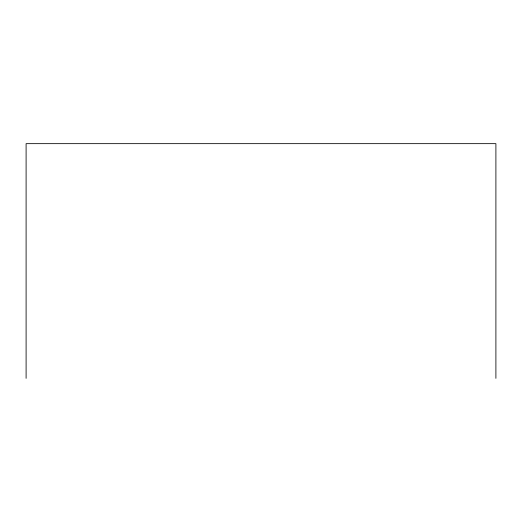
<?xml version="1.0" encoding="UTF-8"?>
<svg xmlns="http://www.w3.org/2000/svg" width="522" height="522" viewBox="0 0 522 522"><rect width="100%" height="100%" fill="white"/><g stroke="black" fill="none" stroke-linecap="round" stroke-linejoin="round"><path stroke-width="0.78" d="M495.9 378.346L495.9 143.654L26.1 143.654L26.1 378.346"/></g></svg>
